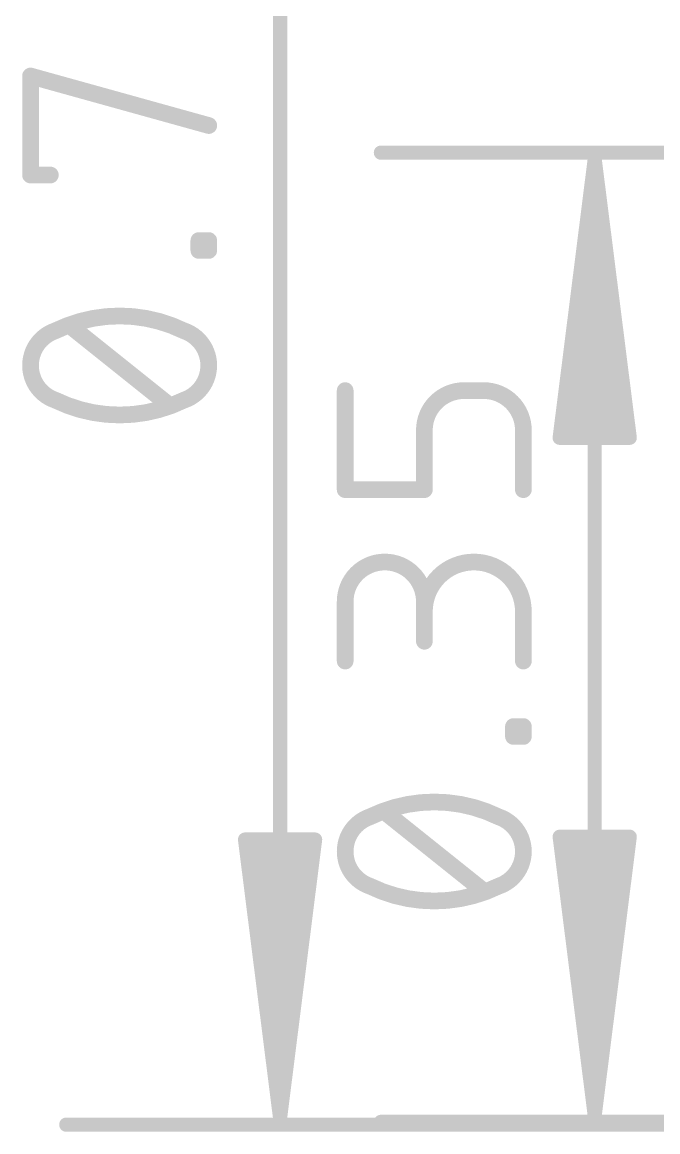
# Model space of a CAD drawing. Extents: x -6 to 40.4, y -4.9 to 21.7.
# Drawn here: x -6.04 to -0.24, y -0.07 to 10.05 of the extents above; entities that cross this region are included whole.
import ezdxf

# ---------------------------------------------------------------- set-up
doc = ezdxf.new("R2010")
doc.units = 0
doc.layers.add('47', color=253, linetype='CONTINUOUS')

msp = doc.modelspace()

# ---------------------------------------------------------------- linework, layer by layer
at = {"layer": '47'}
for points, const_width in [([(-3.683, 0.065), (-3.683, 17.6896)], 0.13), ([(-5.9593, 8.6605), (-5.9593, 9.5636)], 0.1524), ([(-5.9593, 9.5636), (-4.3337, 9.112)], 0.1524), ([(4.445, 8.8646), (-2.7628, 8.8646)], 0.13), ([(-0.8128, 8.7996), (-1.132, 6.2646)], 0.13), ([(-0.8128, 8.7996), (-1.0728, 6.2646)], 0.13), ([(-0.8128, 8.7996), (-0.9428, 6.2646)], 0.13), ([(-0.8128, 0.0904), (-0.8128, 8.7996)], 0.13), ([(-0.4936, 6.2646), (-0.8128, 8.7996)], 0.13), ([(-0.6828, 6.2646), (-0.8128, 8.7996)], 0.13), ([(-0.5528, 6.2646), (-0.8128, 8.7996)], 0.13), ([(-5.7787, 8.6605), (-5.9593, 8.6605)], 0.1524), ([(-4.424, 7.9727), (-4.424, 8.063)], 0.1524), ([(-4.424, 8.063), (-4.3337, 8.063)], 0.1524), ([(-4.3337, 8.063), (-4.3337, 7.9727)], 0.1524), ([(-4.3337, 7.9727), (-4.424, 7.9727)], 0.1524), ([(-4.6949, 6.5624), (-5.5981, 7.2849)], 0.1524), ([(-3.0891, 5.7913), (-3.0891, 6.6944)], 0.1524), ([(-1.8247, 6.6944), (-2.0054, 6.6944)], 0.1524), ([(-2.3666, 6.3332), (-2.3666, 5.7913)], 0.1524), ([(-1.4635, 5.7913), (-1.4635, 6.3332)], 0.1524), ([(-1.132, 6.2646), (-0.4936, 6.2646)], 0.13), ([(-2.3666, 5.7913), (-3.0891, 5.7913)], 0.1524), ([(-3.0891, 4.2282), (-3.0891, 4.77)], 0.1524), ([(-2.3666, 4.77), (-2.3666, 4.4088)], 0.1524), ([(-1.4635, 4.2282), (-1.4635, 4.6797)], 0.1524), ([(-1.5538, 3.5404), (-1.5538, 3.6307)], 0.1524), ([(-1.5538, 3.6307), (-1.4635, 3.6307)], 0.1524), ([(-1.4635, 3.6307), (-1.4635, 3.5404)], 0.1524), ([(-1.4635, 3.5404), (-1.5538, 3.5404)], 0.1524), ([(-1.8247, 2.1301), (-2.7279, 2.8526)], 0.1524), ([(-3.683, 0.065), (-4.0022, 2.6)], 0.13), ([(-4.0022, 2.6), (-3.3638, 2.6)], 0.13), ([(-3.683, 0.065), (-3.943, 2.6)], 0.13), ([(-3.683, 0.065), (-3.813, 2.6)], 0.13), ([(-3.3638, 2.6), (-3.683, 0.065)], 0.13), ([(-3.553, 2.6), (-3.683, 0.065)], 0.13), ([(-3.423, 2.6), (-3.683, 0.065)], 0.13), ([(-0.8128, 0.0904), (-1.132, 2.6254)], 0.13), ([(-1.132, 2.6254), (-0.4936, 2.6254)], 0.13), ([(-0.8128, 0.0904), (-1.0728, 2.6254)], 0.13), ([(-0.8128, 0.0904), (-0.9428, 2.6254)], 0.13), ([(-0.4936, 2.6254), (-0.8128, 0.0904)], 0.13), ([(-0.6828, 2.6254), (-0.8128, 0.0904)], 0.13), ([(-0.5528, 2.6254), (-0.8128, 0.0904)], 0.13), ([(15.0368, 0), (-5.633, 0)], 0.13), ([(4.826, 0.0254), (-2.7628, 0.0254)], 0.13)]:
    msp.add_lwpolyline(points, dxfattribs=dict(at, const_width=const_width))
for points, const_width in [([(-5.9212, 9.5636, 1), (-5.9974, 9.5636)], 0.0762), ([(-5.9491, 9.6003, 1), (-5.9695, 9.5269)], 0.0762), ([(-4.3439, 9.0753, 1), (-4.3235, 9.1487)], 0.0762), ([(-2.7628, 8.8971, 1), (-2.7628, 8.8321)], 0.065), ([(-0.7803, 8.7996, 1), (-0.8453, 8.7996)], 0.065), ([(-0.7806, 8.8037, 1), (-0.845, 8.7955)], 0.065), ([(-0.7803, 8.7979, 1), (-0.8453, 8.8013)], 0.065), ([(-0.7803, 8.8013, 1), (-0.8453, 8.7979)], 0.065), ([(-0.7805, 8.8029, 1), (-0.8451, 8.7963)], 0.065), ([(-0.7805, 8.7963, 1), (-0.8451, 8.8029)], 0.065), ([(-0.7806, 8.7955, 1), (-0.845, 8.8037)], 0.065), ([(-5.9593, 8.6986, 1), (-5.9593, 8.6224)], 0.0762), ([(-5.7787, 8.6224, 1), (-5.7787, 8.6986)], 0.0762), ([(-5.9974, 8.6605, 1), (-5.9212, 8.6605)], 0.0762), ([(-4.3859, 8.063, 1), (-4.4621, 8.063)], 0.0762), ([(-4.424, 8.1011, 1), (-4.424, 8.0249)], 0.0762), ([(-4.2956, 8.063, 1), (-4.3718, 8.063)], 0.0762), ([(-4.3337, 8.0249, 1), (-4.3337, 8.1011)], 0.0762), ([(-4.424, 8.0108, 1), (-4.424, 7.9346)], 0.0762), ([(-4.4621, 7.9727, 1), (-4.3859, 7.9727)], 0.0762), ([(-4.3718, 7.9727, 1), (-4.2956, 7.9727)], 0.0762), ([(-4.3337, 7.9346, 1), (-4.3337, 8.0108)], 0.0762), ([(-5.1465, 7.3752, 0.1139), (-5.7335, 7.2398)], 0.1524), ([(-4.5595, 7.2398, 0.1139), (-5.1465, 7.3752)], 0.1524), ([(-5.1465, 7.4133, 1), (-5.1465, 7.3371)], 0.0762), ([(-5.1465, 7.3371, 1), (-5.1465, 7.4133)], 0.0762), ([(-5.7335, 7.2398, 0.3205), (-5.9593, 6.9237)], 0.1524), ([(-5.7502, 7.274, 1), (-5.7168, 7.2055)], 0.0762), ([(-5.7212, 7.2037, 1), (-5.7459, 7.2758)], 0.0762), ([(-5.5743, 7.3147, 1), (-5.6219, 7.2552)], 0.0762), ([(-4.3337, 6.9237, 0.3205), (-4.5595, 7.2398)], 0.1524), ([(-4.5471, 7.2758, 1), (-4.5718, 7.2037)], 0.0762), ([(-4.5762, 7.2055, 1), (-4.5428, 7.274)], 0.0762), ([(-5.9593, 6.9237, 0.3205), (-5.7335, 6.6076)], 0.1524), ([(-5.9212, 6.9237, 1), (-5.9974, 6.9237)], 0.0762), ([(-4.5595, 6.6076, 0.3205), (-4.3337, 6.9237)], 0.1524), ([(-4.2956, 6.9237, 1), (-4.3718, 6.9237)], 0.0762), ([(-5.9974, 6.9237, 1), (-5.9212, 6.9237)], 0.0762), ([(-4.3718, 6.9237, 1), (-4.2956, 6.9237)], 0.0762), ([(-5.7335, 6.6076, 0.1139), (-5.1465, 6.4721)], 0.1524), ([(-5.7168, 6.6418, 1), (-5.7502, 6.5733)], 0.0762), ([(-5.7459, 6.5715, 1), (-5.7212, 6.6436)], 0.0762), ([(-5.1465, 6.4721, 0.1139), (-4.5595, 6.6076)], 0.1524), ([(-4.5718, 6.6436, 1), (-4.5471, 6.5715)], 0.0762), ([(-4.5428, 6.5733, 1), (-4.5762, 6.6418)], 0.0762), ([(-3.051, 6.6944, 1), (-3.1272, 6.6944)], 0.0762), ([(-2.0054, 6.6944, 0.4142), (-2.3666, 6.3332)], 0.1524), ([(-2.0054, 6.7325, 1), (-2.0054, 6.6563)], 0.0762), ([(-2.0054, 6.6563, 1), (-2.0054, 6.7325)], 0.0762), ([(-1.4635, 6.3332, 0.4142), (-1.8247, 6.6944)], 0.1524), ([(-1.8247, 6.7325, 1), (-1.8247, 6.6563)], 0.0762), ([(-1.8247, 6.6563, 1), (-1.8247, 6.7325)], 0.0762), ([(-4.7187, 6.5327, 1), (-4.6711, 6.5922)], 0.0762), ([(-5.1465, 6.5102, 1), (-5.1465, 6.434)], 0.0762), ([(-5.1465, 6.434, 1), (-5.1465, 6.5102)], 0.0762), ([(-2.3285, 6.3332, 1), (-2.4047, 6.3332)], 0.0762), ([(-1.4254, 6.3332, 1), (-1.5016, 6.3332)], 0.0762), ([(-2.4047, 6.3332, 1), (-2.3285, 6.3332)], 0.0762), ([(-1.5016, 6.3332, 1), (-1.4254, 6.3332)], 0.0762), ([(-1.1643, 6.2687, 1), (-1.0998, 6.2605)], 0.065), ([(-1.132, 6.2971, 1), (-1.132, 6.2321)], 0.065), ([(-1.1051, 6.2679, 1), (-1.0405, 6.2613)], 0.065), ([(-0.9753, 6.2663, 1), (-0.9103, 6.2629)], 0.065), ([(-0.7153, 6.2629, 1), (-0.6503, 6.2663)], 0.065), ([(-0.5851, 6.2613, 1), (-0.5205, 6.2679)], 0.065), ([(-0.5258, 6.2605, 1), (-0.4613, 6.2687)], 0.065), ([(-0.4936, 6.2321, 1), (-0.4936, 6.2971)], 0.065), ([(-3.0891, 5.8294, 1), (-3.0891, 5.7532)], 0.0762), ([(-3.1272, 5.7913, 1), (-3.051, 5.7913)], 0.0762), ([(-2.4047, 5.7913, 1), (-2.3285, 5.7913)], 0.0762), ([(-2.3666, 5.7532, 1), (-2.3666, 5.8294)], 0.0762), ([(-1.5016, 5.7913, 1), (-1.4254, 5.7913)], 0.0762), ([(-2.3666, 4.77, 1), (-3.0891, 4.77)], 0.1524), ([(-1.4635, 4.6797, 1), (-2.3666, 4.6797)], 0.1524), ([(-3.051, 4.77, 1), (-3.1272, 4.77)], 0.0762), ([(-3.1272, 4.77, 1), (-3.051, 4.77)], 0.0762), ([(-2.3285, 4.77, 1), (-2.4047, 4.77)], 0.0762), ([(-2.4047, 4.77, 1), (-2.3285, 4.77)], 0.0762), ([(-2.4047, 4.6797, 1), (-2.3285, 4.6797)], 0.0762), ([(-1.4254, 4.6797, 1), (-1.5016, 4.6797)], 0.0762), ([(-1.5016, 4.6797, 1), (-1.4254, 4.6797)], 0.0762), ([(-2.4047, 4.4088, 1), (-2.3285, 4.4088)], 0.0762), ([(-3.1272, 4.2282, 1), (-3.051, 4.2282)], 0.0762), ([(-1.5016, 4.2282, 1), (-1.4254, 4.2282)], 0.0762), ([(-1.5157, 3.6307, 1), (-1.5919, 3.6307)], 0.0762), ([(-1.5538, 3.6688, 1), (-1.5538, 3.5926)], 0.0762), ([(-1.4254, 3.6307, 1), (-1.5016, 3.6307)], 0.0762), ([(-1.4635, 3.5926, 1), (-1.4635, 3.6688)], 0.0762), ([(-1.5538, 3.5785, 1), (-1.5538, 3.5023)], 0.0762), ([(-1.5919, 3.5404, 1), (-1.5157, 3.5404)], 0.0762), ([(-1.5016, 3.5404, 1), (-1.4254, 3.5404)], 0.0762), ([(-1.4635, 3.5023, 1), (-1.4635, 3.5785)], 0.0762), ([(-2.2763, 2.9429, 0.1139), (-2.8633, 2.8075)], 0.1524), ([(-1.6893, 2.8075, 0.1139), (-2.2763, 2.9429)], 0.1524), ([(-2.2763, 2.981, 1), (-2.2763, 2.9048)], 0.0762), ([(-2.2763, 2.9048, 1), (-2.2763, 2.981)], 0.0762), ([(-2.8633, 2.8075, 0.3205), (-3.0891, 2.4914)], 0.1524), ([(-2.88, 2.8417, 1), (-2.8466, 2.7732)], 0.0762), ([(-2.851, 2.7714, 1), (-2.8757, 2.8435)], 0.0762), ([(-2.7041, 2.8824, 1), (-2.7517, 2.8229)], 0.0762), ([(-1.4635, 2.4914, 0.3205), (-1.6893, 2.8075)], 0.1524), ([(-1.6769, 2.8435, 1), (-1.7016, 2.7714)], 0.0762), ([(-1.706, 2.7732, 1), (-1.6726, 2.8417)], 0.0762), ([(-3.97, 2.6041, 1), (-4.0345, 2.5959)], 0.065), ([(-4.0022, 2.6325, 1), (-4.0022, 2.5675)], 0.065), ([(-3.9107, 2.6033, 1), (-3.9753, 2.5967)], 0.065), ([(-3.7805, 2.6017, 1), (-3.8455, 2.5983)], 0.065), ([(-3.5205, 2.5983, 1), (-3.5855, 2.6017)], 0.065), ([(-3.3907, 2.5967, 1), (-3.4553, 2.6033)], 0.065), ([(-3.3315, 2.5959, 1), (-3.396, 2.6041)], 0.065), ([(-3.3638, 2.5675, 1), (-3.3638, 2.6325)], 0.065), ([(-1.0998, 2.6295, 1), (-1.1643, 2.6213)], 0.065), ([(-1.132, 2.6579, 1), (-1.132, 2.5929)], 0.065), ([(-1.0405, 2.6287, 1), (-1.1051, 2.6221)], 0.065), ([(-0.9103, 2.6271, 1), (-0.9753, 2.6237)], 0.065), ([(-0.6503, 2.6237, 1), (-0.7153, 2.6271)], 0.065), ([(-0.5205, 2.6221, 1), (-0.5851, 2.6287)], 0.065), ([(-0.4613, 2.6213, 1), (-0.5258, 2.6295)], 0.065), ([(-0.4936, 2.5929, 1), (-0.4936, 2.6579)], 0.065), ([(-3.0891, 2.4914, 0.3205), (-2.8633, 2.1753)], 0.1524), ([(-3.051, 2.4914, 1), (-3.1272, 2.4914)], 0.0762), ([(-1.6893, 2.1753, 0.3205), (-1.4635, 2.4914)], 0.1524), ([(-1.4254, 2.4914, 1), (-1.5016, 2.4914)], 0.0762), ([(-3.1272, 2.4914, 1), (-3.051, 2.4914)], 0.0762), ([(-1.5016, 2.4914, 1), (-1.4254, 2.4914)], 0.0762), ([(-2.8633, 2.1753, 0.1139), (-2.2763, 2.0398)], 0.1524), ([(-2.8466, 2.2095, 1), (-2.88, 2.141)], 0.0762), ([(-2.8757, 2.1392, 1), (-2.851, 2.2113)], 0.0762), ([(-2.2763, 2.0398, 0.1139), (-1.6893, 2.1753)], 0.1524), ([(-1.7016, 2.2113, 1), (-1.6769, 2.1392)], 0.0762), ([(-1.6726, 2.141, 1), (-1.706, 2.2095)], 0.0762), ([(-1.8485, 2.1004, 1), (-1.8009, 2.1599)], 0.0762), ([(-2.2763, 2.0779, 1), (-2.2763, 2.0017)], 0.0762), ([(-2.2763, 2.0017, 1), (-2.2763, 2.0779)], 0.0762), ([(-3.7152, 0.0691, 1), (-3.6508, 0.0609)], 0.065), ([(-3.7152, 0.0609, 1), (-3.6508, 0.0691)], 0.065), ([(-0.845, 0.0945, 1), (-0.7806, 0.0863)], 0.065), ([(-0.8451, 0.0937, 1), (-0.7805, 0.0871)], 0.065), ([(-0.8453, 0.0887, 1), (-0.7803, 0.0921)], 0.065), ([(-0.8453, 0.0921, 1), (-0.7803, 0.0887)], 0.065), ([(-0.8453, 0.0904, 1), (-0.7803, 0.0904)], 0.065), ([(-0.8451, 0.0871, 1), (-0.7805, 0.0937)], 0.065), ([(-0.845, 0.0863, 1), (-0.7806, 0.0945)], 0.065), ([(-5.633, 0.0325, 1), (-5.633, -0.0325)], 0.065), ([(-3.7153, 0.0683, 1), (-3.6507, 0.0617)], 0.065), ([(-3.7155, 0.0633, 1), (-3.6505, 0.0667)], 0.065), ([(-3.7155, 0.0667, 1), (-3.6505, 0.0633)], 0.065), ([(-3.7155, 0.065, 1), (-3.6505, 0.065)], 0.065), ([(-3.7153, 0.0617, 1), (-3.6507, 0.0683)], 0.065), ([(-2.7628, 0.0579, 1), (-2.7628, -0.0071)], 0.065)]:
    msp.add_lwpolyline(points, format="xyb", dxfattribs=dict(at, const_width=const_width))

doc.saveas('drawing.dxf')
